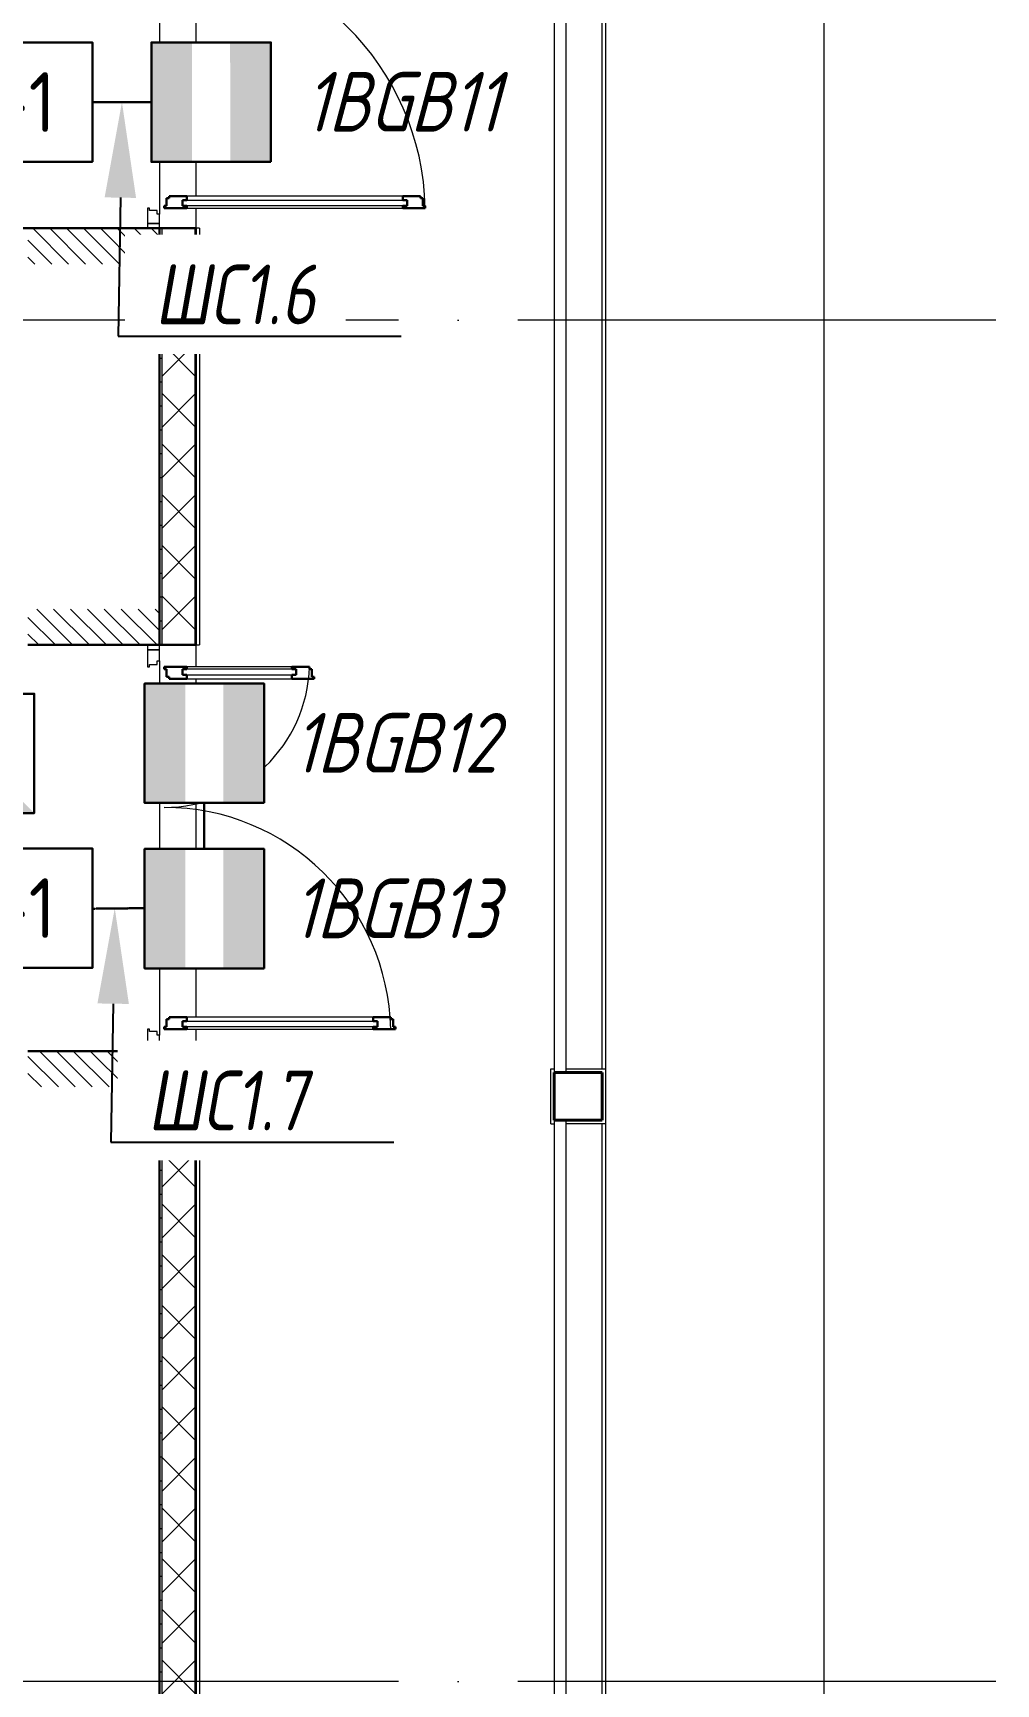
# Model space of a CAD drawing. Header units: millimetres. Extents: x -259793 to 1187961, y -549744 to 43070.
# Drawn here: x -4835 to -806, y 15446 to 22358 of the extents above; entities that cross this region are included whole.
import ezdxf
from ezdxf import colors
from ezdxf.entities.mleader import LeaderData, LeaderLine
from ezdxf.enums import TextEntityAlignment as Align
from ezdxf.math import Vec2, Vec3

# ---------------------------------------------------------------- set-up
doc = ezdxf.new("R2010")
doc.units = ezdxf.units.MM
for name, pattern in [('ADSK_Линия сетки', [25, 20, -2.5, 0, -2.5]), ('ADSK_Сверху', [450, 300, -150]), ('ADSK_Штриховая_ш2 п1_5', [4.5, 3, -1.5]), ('штриховаяX2', [1.5, 1, -0.5])]:
    doc.linetypes.add(name, pattern=pattern)
for name, color, linetype, lineweight in [('RC-Выноски', 7, 'Continuous', 0), ('RC-Извещатели_охранные', 5, 'Continuous', 30), ('RC-Прочее_оборудование', 5, 'Continuous', 30), ('Двери', 252, 'Continuous', 9), ('Линии', 7, 'Continuous', 9), ('лс', 5, 'Continuous', 30), ('Несущие колонны', 252, 'Continuous', 18), ('Ограждение', 252, 'Continuous', 9), ('Оси', 252, 'Continuous', 9), ('Перекрытие', 252, 'Continuous', 18), ('Стены внутренние', 7, 'Continuous', 18), ('Стены наружные', 7, 'Continuous', 18), ('Стены штриховка', 7, 'Continuous', 9)]:
    doc.layers.add(name, color=color, linetype=linetype, lineweight=lineweight)
doc.layers.add('RC-Позиционные_обозначения', color=7, linetype='Continuous')
doc.layers.add('Двери открывание', color=7, linetype='Continuous', lineweight=9, true_color=0xc0c0c0)
doc.styles.add('ISOCPEUR', font='isocpeur.ttf', dxfattribs={"width": 0.9, "height": 350})
doc.styles.add('RubezhCAD', font='', dxfattribs={"oblique": 10})
doc.styles.get("Standard").update_dxf_attribs({"font": ''})
doc.styles.get('RubezhCAD').set_extended_font_data('GOST type A')
doc.styles.get('Standard').set_extended_font_data('GOST type B')

# ---------------------------------------------------------------- blocks, each defined once
blk = doc.blocks.new('RC-UGO-IOM-02')
at = {"layer": 'RC-Извещатели_охранные'}
blk.add_point((0, 0), dxfattribs=at)
blk.add_attdef('PSTN', text='', height=2.5, dxfattribs=at).set_placement((0.977, 2.603), align=Align.BOTTOM_LEFT)
blk.add_wipeout([(2.5, -2.5), (2.5, 2.5), (-2.5, 2.5), (-2.5, -2.5)]).dxf.layer = 'RC-Извещатели_охранные'
blk.add_wipeout([(-2.5, -2.5), (-2.5, 2.5), (2.5, 2.5), (2.5, -2.5)]).dxf.layer = 'RC-Извещатели_охранные'
h = blk.add_hatch(color=256, dxfattribs=at)
h.dxf.hatch_style = 1
h.paths.add_polyline_path([(2.5, 0.8), (2.5, 2.506), (-2.5, 2.499), (-2.5, 0.8)])
h = blk.add_hatch(color=256, dxfattribs=at)
h.dxf.hatch_style = 1
h.paths.add_polyline_path([(2.5, -2.5), (2.5, -0.794), (-2.5, -0.801), (-2.5, -2.5)])
blk.add_lwpolyline([(-2.5, -2.5), (2.5, -2.5), (2.5, 2.5), (-2.5, 2.5)], close=True, dxfattribs=at)
blk = doc.blocks.new('RC-UGO-AM-01')
at = {"layer": 'RC-Прочее_оборудование'}
blk.add_point((0, 0), dxfattribs=at)
blk.add_attdef('PSTN', text='', height=2.5, dxfattribs=at).set_placement((2.323, 2.403), align=Align.BOTTOM_LEFT)
blk.add_wipeout([(4.993, 2.499), (4.993, -2.499), (-4.993, -2.499), (-4.987, 2.499)]).dxf.layer = 'RC-Прочее_оборудование'
blk.add_wipeout([(-4.993, -2.499), (-4.993, 2.499), (4.993, 2.499), (4.993, -2.499)]).dxf.layer = 'RC-Прочее_оборудование'
blk.add_lwpolyline([(-4.993, 2.499), (4.993, 2.499), (4.993, -2.499), (-4.993, -2.499), (-4.993, 2.499)], close=True, dxfattribs=at)
blk.add_lwpolyline([(-4.993, 2.499), (-4.987, 2.499)], dxfattribs=at)
blk.add_lwpolyline([(-4.993, 2.499), (-4.987, 2.499)], dxfattribs=at)
at = {"layer": 'RC-Прочее_оборудование', "ltscale": 100, "style": 'ISOCPEUR', "width": 0.9}
blk.add_text('АМ-1', height=2.5, dxfattribs=at).set_placement((0, 0), align=Align.MIDDLE)
blk = doc.blocks.new('RC-UGO-IOPPA-01')
at = {"layer": 'RC-Извещатели_охранные'}
blk.add_attdef('PSTN', text='', height=2.5, dxfattribs=at).set_placement((0.977, 2.603), align=Align.BOTTOM_LEFT)
blk.add_wipeout([(2.5, -2.5), (2.5, 2.5), (-2.5, 2.5), (-2.5, -2.5)]).dxf.layer = 'RC-Извещатели_охранные'
blk.add_wipeout([(-2.5, -2.5), (-2.5, 2.5), (2.5, 2.5), (2.5, -2.5)]).dxf.layer = 'RC-Извещатели_охранные'
h = blk.add_hatch(color=256, dxfattribs=at)
h.dxf.hatch_style = 1
h.paths.add_polyline_path([(2.5, -2.5), (2.5, 2.5), (0, 0)])
blk.add_lwpolyline([(-2.5, -2.5), (2.5, -2.5), (2.5, 2.5), (-2.5, 2.5)], close=True, dxfattribs=at)
blk = doc.blocks.new('1 этаж')
at = {"layer": 'Двери', "lineweight": 18, "true_color": 0x636466}
h = blk.add_hatch(dxfattribs=at)
h.set_pattern_fill('FP_2', color=251, angle=-90, style=0, pattern_type=2)
h.set_pattern_definition([(315, (-4580.8, 22276.27), (35.3553, 35.3553), [])])
h.paths.add_polyline_path([(-4855.8, 21391.3), (-4305.8, 21391.3), (-4305.8, 21541.3), (-4855.8, 21541.3)])
h.paths.add_polyline_path([(-4855.8, 22761.3), (-4305.8, 22761.3), (-4305.8, 22911.3), (-4855.8, 22911.3)])
h = blk.add_hatch(dxfattribs=at)
h.set_pattern_fill('FP_2', color=251, angle=-90, style=0, pattern_type=2)
h.set_pattern_definition([(315, (-4580.8, 19071.27), (35.3553, 35.3553), [])])
h.paths.add_polyline_path([(-4855.8, 17946.3), (-4305.8, 17946.3), (-4305.8, 18096.3), (-4855.8, 18096.3)])
h.paths.add_polyline_path([(-4340.6, 19796.3), (-4305.8, 19796.3), (-4305.8, 19946.3), (-4855.8, 19946.3), (-4855.8, 19796.3)])
at = {"layer": 'Двери', "color": 251, "lineweight": 30, "true_color": 0x636466}
for p, q in [((-4275.8, 21666.3), (-4275.8, 21634.3)), ((-4265.8, 21666.3), (-4275.8, 21666.3)), ((-4191.8, 21675.3), (-4265.8, 21675.3)), ((-4265.8, 21675.3), (-4265.8, 21666.3)), ((-4191.8, 21658.3), (-4209.8, 21658.3)), ((-4209.8, 21658.3), (-4209.8, 21634.3)), ((-4191.8, 21675.3), (-4191.8, 21658.3)), ((-3213.8, 21675.3), (-3287.8, 21675.3)), ((-3287.8, 21675.3), (-3287.8, 21658.3)), ((-3287.8, 21658.3), (-3269.8, 21658.3)), ((-3269.8, 21658.3), (-3269.8, 21634.3)), ((-3213.8, 21666.3), (-3213.8, 21675.3)), ((-3203.8, 21666.3), (-3213.8, 21666.3)), ((-3203.8, 21634.3), (-3203.8, 21666.3)), ((-4275.8, 21634.3), (-4285.8, 21634.3)), ((-4285.8, 21634.3), (-4285.8, 21625.3)), ((-4285.8, 21625.3), (-4191.8, 21625.3)), ((-4209.8, 21634.3), (-4191.8, 21634.3)), ((-4191.8, 21634.3), (-4191.8, 21625.3)), ((-3287.8, 21634.3), (-3287.8, 21625.3)), ((-3269.8, 21634.3), (-3287.8, 21634.3)), ((-3287.8, 21625.3), (-3193.8, 21625.3)), ((-3193.8, 21634.3), (-3203.8, 21634.3)), ((-3193.8, 21625.3), (-3193.8, 21634.3)), ((-4191.8, 19704.3), (-4285.8, 19704.3)), ((-4285.8, 19704.3), (-4285.8, 19695.3)), ((-4191.8, 19695.3), (-4191.8, 19704.3)), ((-3677.8, 19704.3), (-3751.8, 19704.3)), ((-3751.8, 19695.3), (-3751.8, 19704.3)), ((-3677.8, 19695.3), (-3677.8, 19704.3)), ((-4285.8, 19695.3), (-4275.8, 19695.3)), ((-4275.8, 19695.3), (-4275.8, 19663.3)), ((-4275.8, 19663.3), (-4265.8, 19663.3)), ((-4265.8, 19663.3), (-4265.8, 19654.3)), ((-4265.8, 19654.3), (-4191.8, 19654.3)), ((-4209.8, 19695.3), (-4191.8, 19695.3)), ((-4209.8, 19671.3), (-4209.8, 19695.3)), ((-4191.8, 19671.3), (-4209.8, 19671.3)), ((-4191.8, 19654.3), (-4191.8, 19671.3)), ((-3733.8, 19695.3), (-3751.8, 19695.3)), ((-3751.8, 19671.3), (-3733.8, 19671.3)), ((-3751.8, 19654.3), (-3751.8, 19671.3)), ((-3751.8, 19654.3), (-3657.8, 19654.3)), ((-3733.8, 19671.3), (-3733.8, 19695.3)), ((-3667.8, 19695.3), (-3677.8, 19695.3)), ((-3667.8, 19663.3), (-3667.8, 19695.3)), ((-3657.8, 19663.3), (-3667.8, 19663.3)), ((-3657.8, 19654.3), (-3657.8, 19663.3)), ((-4275.8, 18197.3), (-4285.8, 18197.3)), ((-4285.8, 18197.3), (-4285.8, 18188.3)), ((-4285.8, 18188.3), (-4191.8, 18188.3)), ((-4275.8, 18229.3), (-4275.8, 18197.3)), ((-4265.8, 18229.3), (-4275.8, 18229.3)), ((-4191.8, 18238.3), (-4265.8, 18238.3)), ((-4265.8, 18238.3), (-4265.8, 18229.3)), ((-4191.8, 18221.3), (-4209.8, 18221.3)), ((-4209.8, 18221.3), (-4209.8, 18197.3)), ((-4209.8, 18197.3), (-4191.8, 18197.3)), ((-4191.8, 18238.3), (-4191.8, 18221.3)), ((-4191.8, 18197.3), (-4191.8, 18188.3)), ((-3337.8, 18238.3), (-3411.8, 18238.3)), ((-3411.8, 18238.3), (-3411.8, 18221.3)), ((-3411.8, 18221.3), (-3393.8, 18221.3)), ((-3411.8, 18197.3), (-3411.8, 18188.3)), ((-3393.8, 18197.3), (-3411.8, 18197.3)), ((-3411.8, 18188.3), (-3317.8, 18188.3)), ((-3393.8, 18221.3), (-3393.8, 18197.3)), ((-3337.8, 18229.3), (-3337.8, 18238.3)), ((-3327.8, 18229.3), (-3337.8, 18229.3)), ((-3327.8, 18197.3), (-3327.8, 18229.3)), ((-3317.8, 18197.3), (-3327.8, 18197.3)), ((-3317.8, 18188.3), (-3317.8, 18197.3))]:
    blk.add_line(p, q, dxfattribs=at)
at = {"layer": 'Двери', "color": 251, "true_color": 0x636466}
for p, q in [((-4209.8, 21658.3), (-3269.8, 21658.3)), ((-4209.8, 21634.3), (-4209.8, 21658.3)), ((-3287.8, 21675.3), (-4191.8, 21675.3)), ((-3269.8, 21658.3), (-3269.8, 21634.3)), ((-4346.8, 21625.3), (-4355.8, 21625.3)), ((-4355.8, 21625.3), (-4355.8, 21561.3)), ((-4346.8, 21615.3), (-4346.8, 21625.3)), ((-4314.8, 21615.3), (-4346.8, 21615.3)), ((-4314.8, 21600.3), (-4314.8, 21615.3)), ((-4305.8, 21600.3), (-4314.8, 21600.3)), ((-4305.8, 21561.3), (-4305.8, 21600.3)), ((-3269.8, 21634.3), (-4209.8, 21634.3)), ((-4191.8, 21625.3), (-3287.8, 21625.3)), ((-4305.8, 21561.3), (-4355.8, 21561.3)), ((-4355.8, 21561.3), (-4355.8, 21541.3)), ((-4355.8, 21561.3), (-4305.8, 21561.3)), ((-4355.8, 21541.3), (-4305.8, 21541.3)), ((-4305.8, 21541.3), (-4305.8, 21561.3)), ((-4305.8, 19796.3), (-4355.8, 19796.3)), ((-4355.8, 19796.3), (-4355.8, 19776.3)), ((-4355.8, 19776.3), (-4305.8, 19776.3)), ((-4305.8, 19776.3), (-4355.8, 19776.3)), ((-4355.8, 19776.3), (-4355.8, 19704.3)), ((-4305.8, 19776.3), (-4305.8, 19796.3)), ((-4305.8, 19729.3), (-4305.8, 19776.3)), ((-4355.8, 19704.3), (-4346.8, 19704.3)), ((-4346.8, 19704.3), (-4346.8, 19714.3)), ((-4346.8, 19714.3), (-4314.8, 19714.3)), ((-4314.8, 19714.3), (-4314.8, 19729.3)), ((-4314.8, 19729.3), (-4305.8, 19729.3)), ((-3751.8, 19704.3), (-4191.8, 19704.3)), ((-4209.8, 19695.3), (-4209.8, 19671.3)), ((-3733.8, 19695.3), (-4209.8, 19695.3)), ((-4209.8, 19671.3), (-3733.8, 19671.3)), ((-4191.8, 19654.3), (-3751.8, 19654.3)), ((-3733.8, 19671.3), (-3733.8, 19695.3)), ((-4346.8, 18188.3), (-4355.8, 18188.3)), ((-4355.8, 18188.3), (-4355.8, 18116.3)), ((-4346.8, 18178.3), (-4346.8, 18188.3)), ((-4209.8, 18221.3), (-3393.8, 18221.3)), ((-4209.8, 18197.3), (-4209.8, 18221.3)), ((-3393.8, 18197.3), (-4209.8, 18197.3)), ((-3411.8, 18238.3), (-4191.8, 18238.3)), ((-4191.8, 18188.3), (-3411.8, 18188.3)), ((-3393.8, 18221.3), (-3393.8, 18197.3)), ((-4305.8, 18116.3), (-4355.8, 18116.3)), ((-4355.8, 18116.3), (-4355.8, 18096.3)), ((-4355.8, 18116.3), (-4305.8, 18116.3)), ((-4314.8, 18178.3), (-4346.8, 18178.3)), ((-4314.8, 18163.3), (-4314.8, 18178.3)), ((-4305.8, 18163.3), (-4314.8, 18163.3)), ((-4305.8, 18116.3), (-4305.8, 18163.3)), ((-4305.8, 18096.3), (-4305.8, 18116.3)), ((-4355.8, 18096.3), (-4305.8, 18096.3))]:
    blk.add_line(p, q, dxfattribs=at)
at = {"layer": 'Двери', "color": 251, "linetype": 'ADSK_Штриховая_ш2 п1_5', "true_color": 0x636466}
for p, q in [((-4305.8, 21541.3), (-4855.8, 21541.3)), ((-4305.8, 21391.3), (-4305.8, 21541.3)), ((-4305.8, 19796.3), (-4305.8, 19946.3)), ((-4855.8, 19796.3), (-4305.8, 19796.3)), ((-4305.8, 18096.3), (-4855.8, 18096.3)), ((-4305.8, 17946.3), (-4305.8, 18096.3))]:
    blk.add_line(p, q, dxfattribs=at)
at = {"layer": 'Двери открывание', "color": 251, "true_color": 0x636466}
for centre, radius, start, end in [((-4285.8, 21605.3), 1092, 1.04943, 90), ((-4285.8, 19724.3), 608, 270, 358.11493), ((-4285.8, 18168.3), 948, 1.20886, 90)]:
    blk.add_arc(centre, radius, start, end, dxfattribs=at)
at = {"layer": 'Линии', "color": 251, "linetype": 'ADSK_Сверху', "ltscale": 100, "true_color": 0x636466}
blk.add_line((-1525.1, 10756.3), (-1525.1, 25558.3), dxfattribs=at)
at = {"layer": 'Несущие колонны', "color": 251, "lineweight": 40, "true_color": 0x636466}
for p, q in [((-4105.8, 18006.3), (-4305.8, 18006.3)), ((-4305.8, 18006.3), (-4305.8, 17806.3)), ((-4305.8, 18006.3), (-4105.8, 18006.3)), ((-4305.8, 17946.3), (-4305.8, 18006.3)), ((-4105.8, 17806.3), (-4105.8, 18006.3)), ((-4105.8, 18006.3), (-4105.8, 17806.3)), ((-2453.8, 18006.3), (-2653.8, 18006.3)), ((-2653.8, 18006.3), (-2653.8, 17806.3)), ((-2653.8, 18006.3), (-2453.8, 18006.3)), ((-2653.8, 17806.3), (-2653.8, 18006.3)), ((-2453.8, 17806.3), (-2453.8, 18006.3)), ((-2453.8, 18006.3), (-2453.8, 17806.3)), ((-4305.8, 17806.3), (-4305.8, 17946.3)), ((-4305.8, 17806.3), (-4105.8, 17806.3)), ((-4105.8, 17806.3), (-4305.8, 17806.3)), ((-2653.8, 17806.3), (-2453.8, 17806.3)), ((-2453.8, 17806.3), (-2653.8, 17806.3))]:
    blk.add_line(p, q, dxfattribs=at)
at = {"layer": 'Ограждение', "color": 251, "true_color": 0x636466}
for p, q in [((-2653.8, 23606.3), (-2653.8, 18006.3)), ((-2603.8, 18006.3), (-2603.8, 23606.3)), ((-2653.8, 17806.3), (-2653.8, 13286.3)), ((-2603.8, 13286.3), (-2603.8, 17806.3))]:
    blk.add_line(p, q, dxfattribs=at)
at = {"layer": 'Оси', "color": 251, "linetype": 'ADSK_Линия сетки', "ltscale": 100, "true_color": 0x636466}
for p, q in [((-805.8, 21156.3), (-72528.1, 21156.3)), ((-805.8, 15456.3), (-72528.1, 15456.3))]:
    blk.add_line(p, q, dxfattribs=at)
at = {"layer": 'Перекрытие', "color": 251, "ltscale": 100, "true_color": 0x636466}
for p, q in [((-2453.8, 18021.3), (-2453.8, 23591.3)), ((-2453.8, 13301.3), (-2453.8, 17791.3))]:
    blk.add_line(p, q, dxfattribs=at)
at = {"layer": 'Стены внутренние', "color": 251, "true_color": 0x636466}
for p, q in [((-4153.8, 22761.3), (-4153.8, 21675.3)), ((-4305.8, 22702.3), (-4305.8, 21600.3)), ((-4153.8, 21625.3), (-4153.8, 21541.3)), ((-4153.8, 19796.3), (-4153.8, 19704.3)), ((-4305.8, 19729.3), (-4305.8, 18163.3)), ((-4153.8, 19654.3), (-4153.8, 18238.3)), ((-4153.8, 18188.3), (-4153.8, 18096.3))]:
    blk.add_line(p, q, dxfattribs=at)
at = {"layer": 'Стены внутренние', "color": 251, "lineweight": 30, "true_color": 0x636466}
for p, q in [((-4305.8, 21541.3), (-4955.8, 21541.3)), ((-4305.8, 19796.3), (-4305.8, 21541.3)), ((-4153.8, 21541.3), (-4295.8, 21541.3)), ((-4153.8, 21541.3), (-4153.8, 19796.3)), ((-4855.8, 19796.3), (-4305.8, 19796.3)), ((-4153.8, 19796.3), (-4295.8, 19796.3)), ((-4305.8, 18096.3), (-4855.8, 18096.3)), ((-4305.8, 14906.3), (-4305.8, 18096.3)), ((-4153.8, 18096.3), (-4295.8, 18096.3)), ((-4153.8, 18006.3), (-4153.8, 18096.3)), ((-4153.8, 14754.3), (-4153.8, 17806.3))]:
    blk.add_line(p, q, dxfattribs=at)
at = {"layer": 'Стены внутренние', "color": 251, "linetype": 'Continuous', "lineweight": 9, "true_color": 0x636466}
for p, q in [((-4155.8, 21533.6), (-4153.8, 21533.6)), ((-4155.8, 21346.6), (-4295.8, 21486.6)), ((-4295.8, 21343.9), (-4155.8, 21483.9)), ((-4155.8, 21134.5), (-4295.8, 21274.5)), ((-4295.8, 21131.8), (-4155.8, 21271.8)), ((-4155.8, 21228.8), (-4153.8, 21228.8)), ((-4155.8, 20922.3), (-4295.8, 21062.3)), ((-4295.8, 20919.7), (-4155.8, 21059.7)), ((-4155.8, 20710.2), (-4295.8, 20850.2)), ((-4295.8, 20707.5), (-4155.8, 20847.5)), ((-4153.8, 20801.4), (-4155.8, 20798)), ((-4155.8, 20498.1), (-4295.8, 20638.1)), ((-4295.8, 20495.4), (-4155.8, 20635.4)), ((-4155.8, 20619.2), (-4153.8, 20619.2)), ((-4155.8, 20285.9), (-4295.8, 20425.9)), ((-4295.8, 20283.3), (-4155.8, 20423.3)), ((-4155.8, 20416), (-4153.8, 20416)), ((-4155.8, 20073.8), (-4295.8, 20213.8)), ((-4295.8, 20071.1), (-4155.8, 20211.1)), ((-4155.8, 20111.2), (-4153.8, 20111.2)), ((-4155.8, 19861.7), (-4295.8, 20001.7)), ((-4295.8, 19859), (-4155.8, 19999)), ((-4154.2, 19841.6), (-4155.8, 19844.5)), ((-4209.6, 18006.3), (-4295.8, 18092.5)), ((-4239.3, 18006.3), (-4155.8, 18089.8)), ((-4295.8, 17737.7), (-4227.2, 17806.3)), ((-4155.8, 17740.4), (-4221.7, 17806.3)), ((-4155.8, 17528.2), (-4295.8, 17668.2)), ((-4295.8, 17525.6), (-4155.8, 17665.6)), ((-4155.8, 17316.1), (-4295.8, 17456.1)), ((-4295.8, 17313.4), (-4155.8, 17453.4)), ((-4153.8, 17402.6), (-4155.8, 17406.1)), ((-4155.8, 17104), (-4295.8, 17244)), ((-4295.8, 17101.3), (-4155.8, 17241.3)), ((-4155.8, 17266.4), (-4153.8, 17266.4)), ((-4153.8, 17143.8), (-4155.8, 17140.4)), ((-4155.8, 16891.8), (-4295.8, 17031.8)), ((-4295.8, 16889.2), (-4155.8, 17029.2)), ((-4155.8, 17063.2), (-4153.8, 17063.2)), ((-4155.8, 16679.7), (-4295.8, 16819.7)), ((-4295.8, 16677), (-4155.8, 16817)), ((-4155.8, 16758.4), (-4153.8, 16758.4)), ((-4155.8, 16467.6), (-4295.8, 16607.6)), ((-4295.8, 16464.9), (-4155.8, 16604.9)), ((-4155.8, 16255.4), (-4295.8, 16395.4)), ((-4295.8, 16252.8), (-4155.8, 16392.8)), ((-4155.8, 16043.3), (-4295.8, 16183.3)), ((-4295.8, 16040.6), (-4155.8, 16180.6)), ((-4155.8, 16148.8), (-4153.8, 16148.8)), ((-4155.8, 15831.2), (-4295.8, 15971.2)), ((-4295.8, 15828.5), (-4155.8, 15968.5)), ((-4155.8, 15945.6), (-4153.8, 15945.6)), ((-4155.8, 15619), (-4295.8, 15759)), ((-4295.8, 15616.4), (-4155.8, 15756.4)), ((-4155.8, 15640.8), (-4153.8, 15640.8)), ((-4155.8, 15406.9), (-4295.8, 15546.9)), ((-4295.8, 15404.2), (-4155.8, 15544.2))]:
    blk.add_line(p, q, dxfattribs=at)
at = {"layer": 'Стены наружные', "color": 251, "true_color": 0x636466}
for p, q in [((-2438.8, 23703.6), (-2438.8, 13189.1)), ((-4138.8, 21541.3), (-4153.8, 21541.3)), ((-4138.8, 21541.3), (-4138.8, 19796.3)), ((-4153.8, 19796.3), (-4138.8, 19796.3)), ((-4138.8, 18096.3), (-4153.8, 18096.3)), ((-4138.8, 18096.3), (-4138.8, 18021.3)), ((-4138.8, 18021.3), (-4090.8, 18021.3)), ((-4090.8, 18021.3), (-4090.8, 17791.3)), ((-2668.8, 18021.3), (-2653.8, 18021.3)), ((-2668.8, 17791.3), (-2668.8, 18021.3)), ((-2603.8, 18021.3), (-2438.8, 18021.3)), ((-4138.8, 17791.3), (-4138.8, 14739.3)), ((-4090.8, 17791.3), (-4138.8, 17791.3)), ((-2668.8, 17791.3), (-2653.8, 17791.3)), ((-2438.8, 17791.3), (-2603.8, 17791.3))]:
    blk.add_line(p, q, dxfattribs=at)
at = {"layer": 'Стены наружные', "color": 251, "lineweight": 30, "true_color": 0x636466}
for p, q in [((-4295.8, 21541.3), (-4305.8, 21541.3)), ((-4305.8, 19796.3), (-4295.8, 19796.3)), ((-4295.8, 18096.3), (-4305.8, 18096.3))]:
    blk.add_line(p, q, dxfattribs=at)
at = {"layer": 'Стены наружные', "color": 251, "linetype": 'Continuous', "lineweight": 9, "true_color": 0x636466}
for p, q in [((-4295.8, 21496), (-4305.8, 21496)), ((-4295.8, 21396), (-4305.8, 21396)), ((-4295.8, 21296), (-4305.8, 21296)), ((-4295.8, 21196), (-4305.8, 21196)), ((-4295.8, 21096), (-4305.8, 21096)), ((-4295.8, 20996), (-4305.8, 20996)), ((-4295.8, 20896), (-4305.8, 20896)), ((-4295.8, 20796), (-4305.8, 20796)), ((-4295.8, 20696), (-4305.8, 20696)), ((-4295.8, 20596), (-4305.8, 20596)), ((-4295.8, 20496), (-4305.8, 20496)), ((-4295.8, 20396), (-4305.8, 20396)), ((-4295.8, 20296), (-4305.8, 20296)), ((-4295.8, 20196), (-4305.8, 20196)), ((-4295.8, 20096), (-4305.8, 20096)), ((-4295.8, 19996), (-4305.8, 19996)), ((-4295.8, 19896), (-4305.8, 19896)), ((-4295.8, 18096), (-4305.8, 18096)), ((-4296.7, 17796), (-4305.8, 17796)), ((-4296.7, 17696), (-4305.8, 17696)), ((-4296.6, 17596), (-4305.8, 17596)), ((-4296.6, 17496), (-4305.8, 17496)), ((-4296.6, 17396), (-4305.8, 17396)), ((-4296.5, 17296), (-4305.8, 17296)), ((-4296.5, 17196), (-4305.8, 17196)), ((-4296.5, 17096), (-4305.8, 17096)), ((-4296.5, 16996), (-4305.8, 16996)), ((-4296.4, 16896), (-4305.8, 16896)), ((-4296.4, 16796), (-4305.8, 16796)), ((-4296.4, 16696), (-4305.8, 16696)), ((-4296.3, 16596), (-4305.8, 16596)), ((-4296.3, 16496), (-4305.8, 16496)), ((-4296.3, 16396), (-4305.8, 16396)), ((-4296.2, 16296), (-4305.8, 16296)), ((-4296.2, 16196), (-4305.8, 16196)), ((-4296.2, 16096), (-4305.8, 16096)), ((-4296.1, 15996), (-4305.8, 15996)), ((-4296.1, 15896), (-4305.8, 15896)), ((-4296.1, 15796), (-4305.8, 15796)), ((-4296, 15696), (-4305.8, 15696)), ((-4296, 15596), (-4305.8, 15596)), ((-4296, 15496), (-4305.8, 15496))]:
    blk.add_line(p, q, dxfattribs=at)
at = {"layer": 'Стены штриховка', "color": 251, "true_color": 0x636466}
for p, q in [((-4295.8, 21541.3), (-4295.8, 19796.3)), ((-4155.8, 21539.3), (-4295.8, 21539.3)), ((-4155.8, 19798.3), (-4155.8, 21539.3)), ((-4295.8, 19798.3), (-4155.8, 19798.3)), ((-4295.8, 18096.3), (-4295.8, 18006.3)), ((-4155.8, 18094.3), (-4295.8, 18094.3)), ((-4155.8, 18006.3), (-4155.8, 18094.3)), ((-4295.8, 17806.3), (-4295.8, 14906.3)), ((-4155.8, 14754.3), (-4155.8, 17806.3))]:
    blk.add_line(p, q, dxfattribs=at)

msp = doc.modelspace()

# ---------------------------------------------------------------- block references
msp.add_blockref('1 этаж', (0, 0))

# ---------------------------------------------------------------- next in the draw order: block references
at = {"layer": 'RC-Извещатели_охранные', "color": 1, "ltscale": 0.01}
ref = msp.add_blockref('RC-UGO-IOM-02', (-4089.41898, 22069.03504), dxfattribs=dict(at, xscale=100, yscale=100, zscale=100, rotation=90))
ref.add_attrib('PSTN', '1BGB11', dxfattribs={"layer": 'RC-Позиционные_обозначения', "height": 250, "style": 'RubezhCAD', "oblique": 15}).set_placement((-3291.82642, 21870.62123), align=Align.BOTTOM_CENTER)
at = {"layer": 'RC-Извещатели_охранные'}
ref = msp.add_blockref('RC-UGO-IOPPA-01', (-5079.39295, 19342.43128), dxfattribs=dict(at, xscale=100, yscale=100, zscale=100, rotation=269.9999999999421))
ref.add_attrib('PSTN', '1BGL1.160', dxfattribs={"layer": 'RC-Позиционные_обозначения', "height": 250, "style": 'RubezhCAD', "oblique": 10}).set_placement((-5752.76384, 19928.44346), align=Align.BOTTOM_CENTER)
at = {"layer": 'RC-Извещатели_охранные', "color": 1, "ltscale": 0.01}
ref = msp.add_blockref('RC-UGO-IOM-02', (-4117.99381, 19384.9846), dxfattribs=dict(at, xscale=100, yscale=100, zscale=100, rotation=90))
ref.add_attrib('PSTN', '1BGB12', dxfattribs={"layer": 'RC-Позиционные_обозначения', "height": 250, "style": 'RubezhCAD', "oblique": 15}).set_placement((-3320.40124, 19186.57079), align=Align.BOTTOM_CENTER)
ref = msp.add_blockref('RC-UGO-IOM-02', (-4117.99381, 18692.16929), dxfattribs=dict(at, xscale=100, yscale=100, zscale=100, rotation=90))
ref.add_attrib('PSTN', '1BGB13', dxfattribs={"layer": 'RC-Позиционные_обозначения', "height": 250, "style": 'RubezhCAD', "oblique": 15}).set_placement((-3320.40124, 18493.75548), align=Align.BOTTOM_CENTER)
at = {"layer": 'RC-Прочее_оборудование', "color": 1, "ltscale": 0.01}
ref = msp.add_blockref('RC-UGO-AM-01', (-5085.22769, 22069.03504), dxfattribs=dict(at, xscale=100, yscale=100, zscale=100))
ref.add_attrib('PSTN', '1A1.159', (-6070.63339, 21510.62236), dxfattribs={"layer": 'RC-Позиционные_обозначения', "height": 250, "style": 'RubezhCAD', "oblique": 15})
ref = msp.add_blockref('RC-UGO-AM-01', (-5085.22769, 18694.4226), dxfattribs=dict(at, xscale=100, yscale=100, zscale=100))
ref.add_attrib('PSTN', '1A1.162', (-6142.80155, 18141.12953), dxfattribs={"layer": 'RC-Позиционные_обозначения', "height": 250, "style": 'RubezhCAD', "oblique": 15})

# ---------------------------------------------------------------- next in the draw order: linework, layer by layer
at = {"layer": 'лс', "linetype": 'штриховаяX2', "ltscale": 2}
for p, q in [((-4339.41898, 22069.03504), (-4585.94254, 22069.03504)), ((-4585.94254, 18692.16929), (-4367.99381, 18694.4226))]:
    msp.add_line(p, q, dxfattribs=at)
at = {"layer": 'лс'}
msp.add_line((-4117.99381, 18942.16929), (-4117.99381, 19134.9846), dxfattribs=at)

# ---------------------------------------------------------------- next in the draw order: leaders
at = {"layer": 'RC-Выноски', "ltscale": 0.01}
ml = msp.add_multileader_mtext('Standard', dxfattribs=at)
ml.set_content('ШС1.6', color=256, style='RubezhCAD')
ml.set_leader_properties()
ml.build(insert=Vec2(0, 0))
ml.multileader.update_dxf_attribs({"has_text_frame": 1, "text_left_attachment_type": 6, "text_right_attachment_type": 6, "dogleg_length": 2, "arrow_head_size": 400, "scale": 100})
ctx = ml.context
ctx.base_point, ctx.scale, ctx.char_height, ctx.arrow_head_size, ctx.landing_gap_size, ctx.plane_origin = Vec3(-4425.50081, 21088.8809), 100, 250, 400, 100, Vec3(-291288.82367, -22467.68051)
ctx.left_attachment, ctx.right_attachment = 6, 6
notes = []
notes.append((ctx, [(0, (1, 1, 0), (-4479.17511, 21088.8809), (1, 0), 53.6743, [(0, [(-4462.68076, 22069.03504)], 0, [])])]))
ctx.mtext.insert, ctx.mtext.flow_direction = Vec3(-4325.50081, 21388.8809), 5
ctx.mtext.has_bg_fill, ctx.mtext.bg_color, ctx.mtext.bg_scale_factor, ctx.mtext.bg_transparency, ctx.mtext.use_window_bg_color = 1, -1027028792, 1.5, 0, 1
ml = msp.add_multileader_mtext('Standard', dxfattribs=at)
ml.set_content('ШС1.7', color=256, style='RubezhCAD')
ml.set_leader_properties()
ml.build(insert=Vec2(0, 0))
ml.multileader.update_dxf_attribs({"has_text_frame": 1, "text_left_attachment_type": 6, "text_right_attachment_type": 6, "dogleg_length": 2, "arrow_head_size": 400, "scale": 100})
ctx = ml.context
ctx.base_point, ctx.scale, ctx.char_height, ctx.arrow_head_size, ctx.landing_gap_size, ctx.plane_origin = Vec3(-4455.53994, 17714.26846), 100, 250, 400, 100, Vec3(-291318.8628, -25842.29295)
ctx.left_attachment, ctx.right_attachment = 6, 6
notes.append((ctx, [(0, (1, 1, 0), (-4509.21424, 17714.26846), (1, 0), 53.6743, [(0, [(-4492.71989, 18694.4226)], 0, [])])]))
ctx.mtext.insert, ctx.mtext.flow_direction = Vec3(-4355.53994, 18014.26846), 5
ctx.mtext.has_bg_fill, ctx.mtext.bg_color, ctx.mtext.bg_scale_factor, ctx.mtext.bg_transparency, ctx.mtext.use_window_bg_color = 1, -1027028792, 1.5, 0, 1
for ctx, leaders in notes:
    for number, flags, end, landing, length, lines in leaders:
        leader = LeaderData()
        leader.index, (leader.has_last_leader_line, leader.has_dogleg_vector, leader.attachment_direction) = number, flags
        leader.last_leader_point, leader.dogleg_vector, leader.dogleg_length = Vec3(end), Vec3(landing), length
        for number, points, colour, breaks in lines:
            line = LeaderLine()
            line.index, line.vertices, line.color, line.breaks = number, Vec3.list(points), colors.encode_raw_color(colour), breaks
            leader.lines.append(line)
        ctx.leaders.append(leader)

doc.saveas('drawing.dxf')
